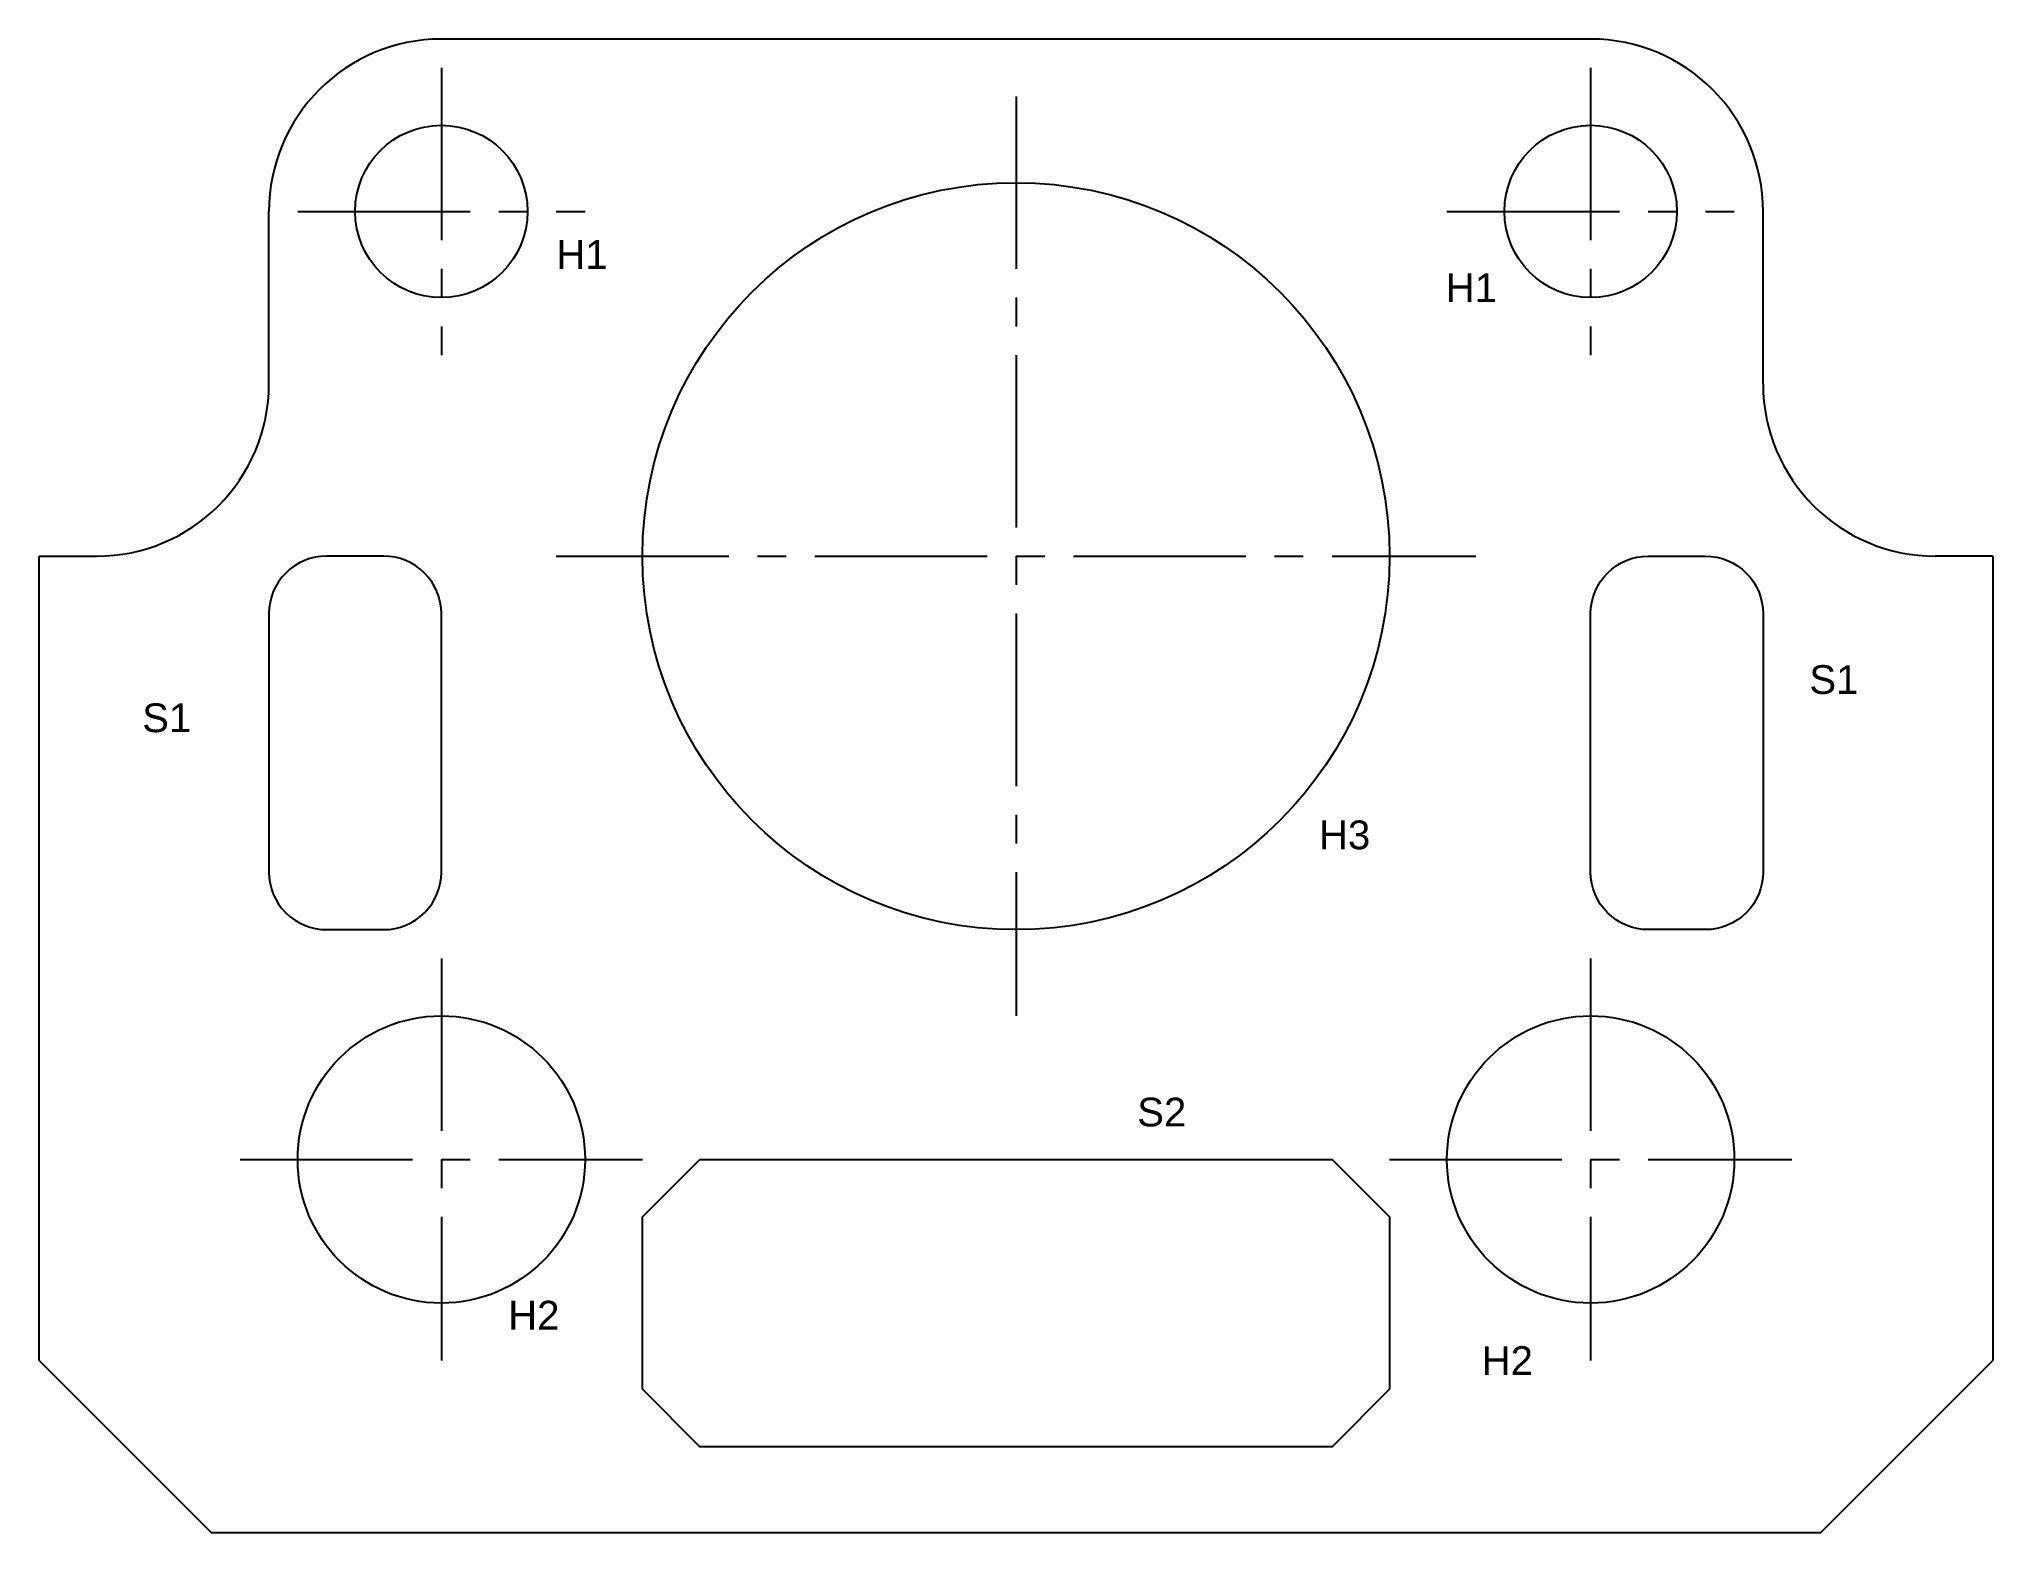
# Model space of a CAD drawing. Header units: inches. Extents: x 1 to 9.5, y 1 to 7.5.
import ezdxf

# ---------------------------------------------------------------- set-up
doc = ezdxf.new("R2010")
doc.units = ezdxf.units.IN
doc.header["$MEASUREMENT"] = 0
doc.linetypes.add('CENTER2', pattern=[1.125, 0.75, -0.125, 0.125, -0.125])
doc.layers.add('center', color=4, linetype='CENTER2')
doc.styles.get("Standard").update_dxf_attribs({"font": 'arial.ttf'})

msp = doc.modelspace()

# ---------------------------------------------------------------- linework, layer by layer
for p, q in [((7.75, 7.5), (2.75, 7.5)), ((2, 6), (2, 6.75)), ((8.5, 6), (8.5, 6.75)), ((1, 1.75), (1, 5.25)), ((1, 5.25), (1.25, 5.25)), ((9.5, 5.25), (9.25, 5.25)), ((9.5, 5.25), (9.5, 1.75)), ((1, 1.75), (1.75, 1)), ((8.75, 1), (9.5, 1.75)), ((8.75, 1), (1.75, 1))]:
    msp.add_line(p, q)
for points in [[(2.5, 5.25), (2.25, 5.25, 0.414214), (2, 5), (2, 3.875, 0.414214), (2.25, 3.625), (2.5, 3.625, 0.414214), (2.75, 3.875), (2.75, 5, 0.414214)], [(8, 5.25), (8.25, 5.25, -0.414214), (8.5, 5), (8.5, 3.875, -0.414214), (8.25, 3.625), (8, 3.625, -0.414214), (7.75, 3.875), (7.75, 5, -0.414214)]]:
    msp.add_lwpolyline(points, format="xyb", close=True)
msp.add_lwpolyline([(3.875, 2.625), (6.625, 2.625), (6.875, 2.375), (6.875, 1.625), (6.625, 1.375), (3.875, 1.375), (3.625, 1.625), (3.625, 2.375)], close=True)
for centre, radius in [((2.75, 6.75), 0.375), ((7.75, 6.75), 0.375), ((5.25, 5.25), 1.625), ((2.75, 2.625), 0.625), ((7.75, 2.625), 0.625)]:
    msp.add_circle(centre, radius)
for centre, start, end in [((2.75, 6.75), 90, 180), ((7.75, 6.75), 0, 90), ((1.25, 6), 270, 0), ((9.25, 6), 180, 270)]:
    msp.add_arc(centre, 0.75, start, end)
at = {"layer": 'center'}
for p, q in [((2.75, 7.375), (2.75, 6.125)), ((7.75, 7.375), (7.75, 6.125)), ((5.25, 7.25), (5.25, 3.25)), ((2.125, 6.75), (3.375, 6.75)), ((7.125, 6.75), (8.375, 6.75)), ((3.25, 5.25), (7.25, 5.25)), ((2.75, 3.5), (2.75, 1.75)), ((7.75, 3.5), (7.75, 1.75)), ((1.875, 2.625), (3.625, 2.625)), ((6.875, 2.625), (8.625, 2.625))]:
    msp.add_line(p, q, dxfattribs=at)

# ---------------------------------------------------------------- texts
for s, p in [('H1', (3.25, 6.5)), ('H1', (7.1196, 6.3558)), ('S1', (8.7013, 4.6507)), ('S1', (1.4486, 4.4843)), ('H3', (6.5681, 3.9749)), ('S2', (5.7773, 2.7688)), ('H2', (3.0407, 1.885)), ('H2', (7.2757, 1.6875))]:
    msp.add_text(s, height=0.125).set_placement(p)

doc.saveas('drawing.dxf')
